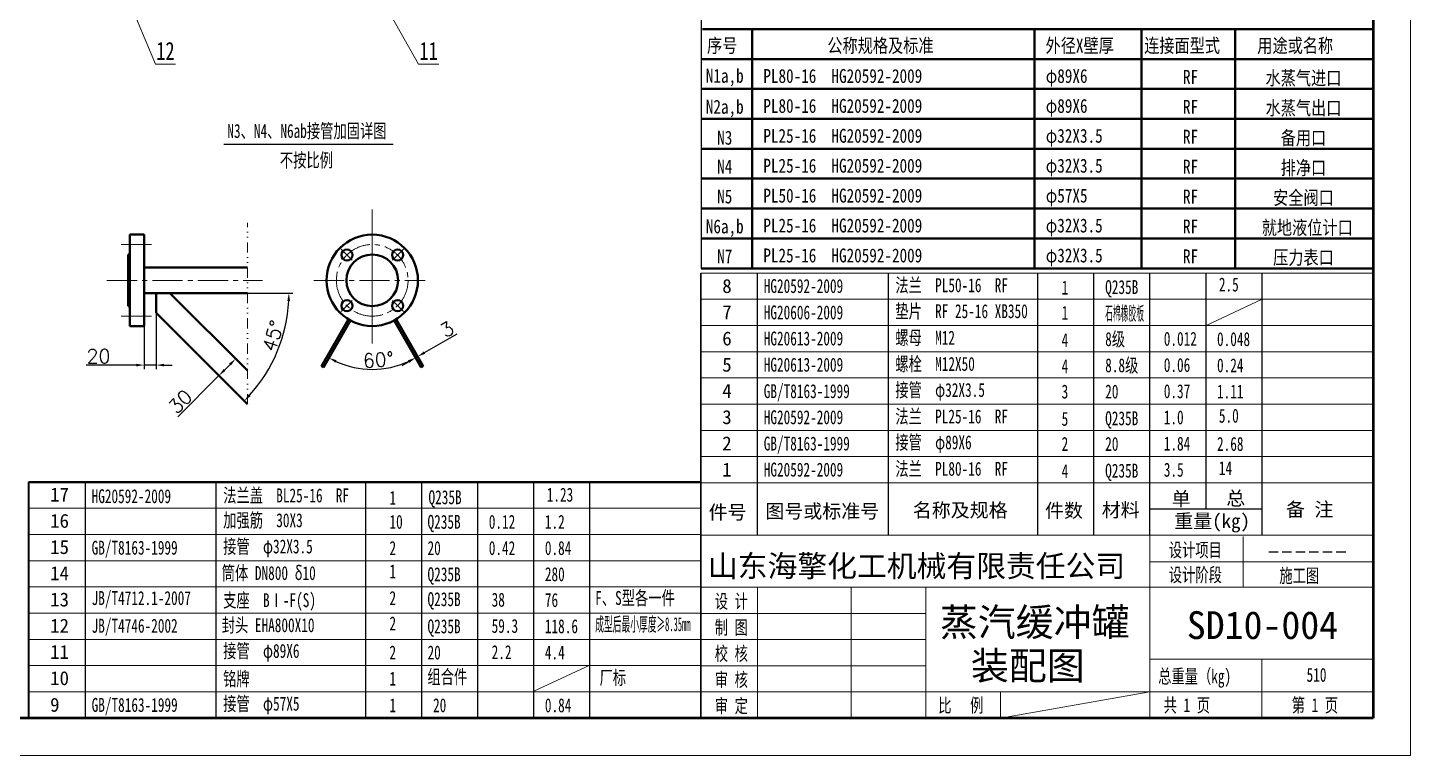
# Model space of a CAD drawing. Header units: millimetres. Extents: x 31396 to 1804389, y -22328 to 1387.
# Drawn here: x 1800908 to 1804389, y -22328 to -20497 of the extents above; entities that cross this region are included whole.
import ezdxf
from ezdxf.enums import TextEntityAlignment as Align

# ---------------------------------------------------------------- set-up
doc = ezdxf.new("R2010")
doc.units = ezdxf.units.MM
doc.linetypes.add('CENTER2', pattern=[28.575, 19.05, -3.175, 3.175, -3.175])
doc.linetypes.add('DIVIDE', pattern=[31.75, 12.7, -6.35, 0, -6.35, 0, -6.35])
doc.layers.get('Defpoints').update_dxf_attribs({"lineweight": 18})
doc.layers.add('TITLE', color=12, linetype='Continuous')
doc.styles.add('H1', font='', dxfattribs={"height": 45})
doc.styles.add('HZ0', font='TXT', dxfattribs={"width": 0.7, "bigfont": 'HZTXT0'})
doc.styles.get("Standard").update_dxf_attribs({"font": 'txt', "bigfont": 'gbcbig.shx'})
doc.styles.get('H1').set_extended_font_data('SimSun')
doc.dimstyles.new('35基本式样', dxfattribs={"dimtxt": 40, "dimasz": 40, "dimexe": 10, "dimexo": 0, "dimgap": 5, "dimtad": 1, "dimdec": 0, "dimdsep": 46, "dimtxsty": 'Standard', "dimcen": 0, "dimclrd": 1, "dimclre": 1, "dimclrt": 1, "dimadec": 0, "dimazin": 0, "dimtfac": 1, "dimtdec": 0, "dimtmove": 0, "dimatfit": 3, "dimfxl": 10, "dimarcsym": 0})

# ---------------------------------------------------------------- blocks, each defined once
blk = doc.blocks.new('*D153')
at = {"color": 1, "lineweight": -2, "transparency": 16777216}
for p, q in [((1801201.7, -21190.2), (1801201.7, -21356)), ((1801231.7, -21190.2), (1801231.7, -21356)), ((1801181.7, -21346), (1801055.5, -21346)), ((1801231.7, -21346), (1801201.7, -21346)), ((1801251.7, -21346), (1801271.7, -21346))]:
    blk.add_line(p, q, dxfattribs=at)
at = {"color": 1, "lineweight": 20, "transparency": 16777216}
for points in [[(1801181.7, -21342.7), (1801181.7, -21349.4), (1801201.7, -21346)], [(1801251.7, -21342.7), (1801251.7, -21349.4), (1801231.7, -21346)]]:
    blk.add_solid(points, dxfattribs=at)
at = {"layer": 'Defpoints', "color": 0, "lineweight": 20, "transparency": 16777216}
for p in [(1801201.7, -21190.2), (1801231.7, -21190.2), (1801231.7, -21346)]:
    blk.add_point(p, dxfattribs=at)
at = {"color": 1, "lineweight": 20, "transparency": 16777216, "insert": (1801086.7, -21323.5), "char_height": 35, "attachment_point": 5}
blk.add_mtext('20', dxfattribs=at)
blk = doc.blocks.new('*D154')
at = {"color": 1, "lineweight": -2, "transparency": 16777216}
for p, q in [((1801432, -21330.2), (1801439.1, -21337.3)), ((1801417.9, -21344.3), (1801403.7, -21358.5)), ((1801389.6, -21372.6), (1801286.2, -21476)), ((1801389.6, -21372.6), (1801396.7, -21379.7))]:
    blk.add_line(p, q, dxfattribs=at)
at = {"color": 1, "lineweight": 20, "transparency": 16777216}
for points in [[(1801415.5, -21342), (1801420.2, -21346.7), (1801432, -21330.2)], [(1801401.4, -21356.1), (1801406.1, -21360.8), (1801389.6, -21372.6)]]:
    blk.add_solid(points, dxfattribs=at)
at = {"layer": 'Defpoints', "color": 0, "lineweight": 20, "transparency": 16777216}
for p in [(1801432, -21330.2), (1801432, -21330.2), (1801389.6, -21372.6)]:
    blk.add_point(p, dxfattribs=at)
at = {"color": 1, "lineweight": 20, "transparency": 16777216, "insert": (1801292.4, -21438), "char_height": 35, "attachment_point": 5, "rotation": 45}
blk.add_mtext('30', dxfattribs=at)
blk = doc.blocks.new('*D155')
at = {"color": 1, "lineweight": -2, "transparency": 16777216}
blk.add_line((1801461.7, -21164.7), (1801575.9, -21164.7), dxfattribs=at)
blk.add_arc((1801181.7, -21164.7), 384.2, 317.9832, 357.0168, dxfattribs=at)
at = {"color": 1, "lineweight": 20, "transparency": 16777216}
for points in [[(1801562, -21184.6), (1801568.7, -21184.8), (1801565.9, -21164.7)], [(1801469.5, -21424.2), (1801464.7, -21419.6), (1801453.4, -21436.4)]]:
    blk.add_solid(points, dxfattribs=at)
at = {"layer": 'Defpoints', "color": 0, "lineweight": 20, "transparency": 16777216}
for p in [(1801201.7, -21164.7), (1801461.7, -21164.7), (1801231.7, -21214.7), (1801514.4, -21356.8), (1801461.7, -21444.7)]:
    blk.add_point(p, dxfattribs=at)
at = {"color": 1, "lineweight": 20, "transparency": 16777216, "insert": (1801525.8, -21272.8), "char_height": 35, "attachment_point": 5, "rotation": 72.5661}
blk.add_mtext('45°', dxfattribs=at)
blk = doc.blocks.new('*D156')
at = {"color": 1, "lineweight": -2, "transparency": 16777216}
blk.add_arc((1801775.7, -21138.7), 218.1, 245.2556, 294.7444, dxfattribs=at)
at = {"color": 1, "lineweight": 20, "transparency": 16777216}
for points in [[(1801682.9, -21339.8), (1801686, -21333.9), (1801666.7, -21327.6)], [(1801865.5, -21333.9), (1801868.6, -21339.8), (1801884.8, -21327.6)]]:
    blk.add_solid(points, dxfattribs=at)
at = {"layer": 'Defpoints', "color": 0, "lineweight": 20, "transparency": 16777216}
for p in [(1801720.9, -21233.8), (1801830.6, -21233.8), (1801652.7, -21351.9), (1801737.9, -21353.5), (1801898.8, -21351.9)]:
    blk.add_point(p, dxfattribs=at)
at = {"color": 1, "lineweight": 20, "transparency": 16777216, "insert": (1801791, -21332.8), "char_height": 35, "attachment_point": 5, "rotation": 4.4963}
blk.add_mtext('60°', dxfattribs=at)
blk = doc.blocks.new('*D159')
at = {"color": 1, "lineweight": -2, "transparency": 16777216}
for p, q in [((1801907.3, -21314.6), (1801989.6, -21267.1)), ((1801884.8, -21327.6), (1801879.8, -21319)), ((1801884.8, -21327.6), (1801890, -21324.6)), ((1801890, -21324.6), (1801885, -21316)), ((1801867.5, -21337.6), (1801850.2, -21347.6))]:
    blk.add_line(p, q, dxfattribs=at)
at = {"color": 1, "lineweight": 20, "transparency": 16777216}
for points in [[(1801865.8, -21334.7), (1801869.1, -21340.5), (1801884.8, -21327.6)], [(1801905.7, -21311.7), (1801909, -21317.5), (1801890, -21324.6)]]:
    blk.add_solid(points, dxfattribs=at)
at = {"layer": 'Defpoints', "color": 0, "lineweight": 20, "transparency": 16777216}
for p in [(1801884.8, -21327.6), (1801890, -21324.6), (1801890, -21324.6)]:
    blk.add_point(p, dxfattribs=at)
at = {"color": 1, "lineweight": 20, "transparency": 16777216, "insert": (1801963.9, -21256), "char_height": 35, "attachment_point": 5, "rotation": 30}
blk.add_mtext('3', dxfattribs=at)

msp = doc.modelspace()

# ---------------------------------------------------------------- linework, layer by layer
at = {"color": 1, "lineweight": 20}
for p, q in [((1801542.8, -19973.4), (1801892.5, -20588.5)), ((1801010.1, -20060.6), (1801229.8, -20588.5)), ((1801229.8, -20588.5), (1801280.3, -20588.5)), ((1801892.5, -20588.5), (1801943, -20588.5)), ((1801775.7, -20954.8), (1801775.7, -21291.7)), ((1803874.6, -21246.3), (1804015.7, -21180.3)), ((1802182.6, -22167.1), (1802323.8, -22101.3))]:
    msp.add_line(p, q, dxfattribs=at)
at = {"color": 1, "lineweight": 40}
for p, q in [((1804297.9, -20500.3), (1802606.9, -20500.3)), ((1802731.7, -20500.3), (1802731.7, -21102.6)), ((1803442.7, -20500.3), (1803442.7, -21102.6)), ((1803712.6, -20500.3), (1803712.6, -21102.6)), ((1803948.1, -20500.3), (1803948.1, -21102.6)), ((1804297.9, -20575.6), (1802604, -20575.6)), ((1804297.9, -20650.8), (1802604, -20650.8)), ((1804297.9, -20726.1), (1802604, -20726.1)), ((1802731.7, -20726.1), (1802731.7, -21027.3)), ((1804297.9, -20801.4), (1802604, -20801.4)), ((1804297.9, -20876.7), (1802604, -20876.7)), ((1804297.9, -20876.7), (1802604, -20876.7)), ((1804297.9, -20952), (1802604, -20952)), ((1804297.9, -20952), (1802604, -20952)), ((1804297.9, -21027.3), (1802604, -21027.3)), ((1804297.9, -21102.6), (1802604, -21102.6))]:
    msp.add_line(p, q, dxfattribs=at)
at = {"color": 1, "linetype": 'DIVIDE', "lineweight": 20, "ltscale": 2}
msp.add_line((1801461.7, -21444.7), (1801461.7, -20987.9), dxfattribs=at)
at = {"lineweight": 40}
for p, q in [((1801165.7, -21132.7), (1801165.7, -21017.7)), ((1801201.7, -21017.7), (1801165.7, -21017.7)), ((1801201.7, -21017.7), (1801201.7, -21132.7)), ((1801161.7, -21132.7), (1801161.7, -21067.7)), ((1801165.7, -21067.7), (1801161.7, -21067.7)), ((1801461.7, -21100.7), (1801201.7, -21100.7)), ((1801161.7, -21132.7), (1801161.7, -21197.7)), ((1801165.7, -21132.7), (1801165.7, -21247.7)), ((1801201.7, -21247.7), (1801201.7, -21132.7)), ((1801461.7, -21164.7), (1801201.7, -21164.7)), ((1801231.7, -21214.7), (1801231.7, -21164.7)), ((1801461.7, -21359.9), (1801266.6, -21164.7)), ((1801165.7, -21197.7), (1801161.7, -21197.7)), ((1801461.7, -21444.7), (1801231.7, -21214.7)), ((1801715.7, -21230.8), (1801647.6, -21348.7)), ((1801835.8, -21230.8), (1801903.9, -21348.7)), ((1801201.7, -21247.7), (1801165.7, -21247.7)), ((1801720.9, -21233.8), (1801652.7, -21351.9)), ((1801830.6, -21233.8), (1801898.8, -21351.9)), ((1801647.6, -21348.7), (1801652.7, -21351.9)), ((1801903.9, -21348.7), (1801898.8, -21351.9))]:
    msp.add_line(p, q, dxfattribs=at)
at = {"color": 1, "linetype": 'CENTER2', "lineweight": 20, "ltscale": 4}
for p, q in [((1801143.5, -21042.5), (1801222.1, -21042.5)), ((1801724.9, -21081.9), (1801697.2, -21054.2)), ((1801826.6, -21081.9), (1801854.3, -21054.2)), ((1801107.9, -21132.7), (1801499.1, -21132.7)), ((1801629, -21132.7), (1801908.6, -21132.7)), ((1801724.9, -21183.6), (1801697.2, -21211.3)), ((1801826.6, -21183.6), (1801854.3, -21211.3)), ((1801143.5, -21222.9), (1801222.1, -21222.9))]:
    msp.add_line(p, q, dxfattribs=at)
at = {"lineweight": 40}
for centre, radius in [((1801775.7, -21132.7), 115), ((1801712, -21068.9), 14), ((1801839.5, -21068.9), 14), ((1801775.7, -21132.7), 65), ((1801712, -21196.5), 14), ((1801839.5, -21196.5), 14)]:
    msp.add_circle(centre, radius, dxfattribs=at)
at = {"color": 1, "linetype": 'CENTER2', "lineweight": 20, "ltscale": 4}
msp.add_circle((1801775.7, -21132.7), 90.2, dxfattribs=at)
at = {"layer": 'TITLE', "color": 1, "lineweight": 13}
for p, q in [((1804389, -18380.3), (1804389, -22328.3)), ((1804295, -21114.3), (1802603, -21114.3)), ((1804295, -21180.3), (1802603, -21180.3)), ((1804295, -21246.3), (1802603, -21246.3)), ((1804295, -21246.3), (1802603, -21246.3)), ((1804295, -21312.3), (1802603, -21312.3)), ((1804295, -21378.3), (1802603, -21378.3)), ((1804295, -21444.3), (1802603, -21444.3)), ((1804295, -21510.3), (1802603, -21510.3)), ((1804295, -21576.3), (1802603, -21576.3)), ((1802603, -21639.3), (1800911, -21639.3)), ((1802603, -21640.9), (1800911, -21640.9)), ((1802603, -21640.9), (1800911, -21640.9)), ((1802603, -21642.1), (1800911, -21642.1)), ((1804295, -21642.1), (1802603, -21642.1)), ((1802603, -21706.5), (1800911, -21706.5)), ((1802603, -21772.5), (1800911, -21772.5)), ((1802603, -21772.5), (1800911, -21772.5)), ((1804295, -21773.7), (1802603, -21773.7)), ((1803733.2, -22235.9), (1803733.2, -21773.7)), ((1803968.1, -21905.3), (1803968.1, -21777.7)), ((1802603, -21838.5), (1800911, -21838.5)), ((1802603, -21838.5), (1800911, -21838.5)), ((1803733.2, -21841.2), (1804295.3, -21841.2)), ((1802603, -21904.5), (1800911, -21904.5)), ((1804295, -21905.3), (1802605.6, -21905.3)), ((1802745.6, -22234.3), (1802745.6, -21905.3)), ((1802981.6, -22234.3), (1802981.6, -21905.3)), ((1803169.6, -22234.3), (1803169.6, -21905.3)), ((1803733.2, -21905.3), (1804295.3, -21905.3)), ((1802603, -21970.5), (1800911, -21970.5)), ((1803169.6, -21971.1), (1802605.6, -21971.1)), ((1802603, -22036.5), (1800911, -22036.5)), ((1803169.6, -22036.9), (1802605.6, -22036.9)), ((1803733.2, -22086), (1804295, -22086)), ((1804015.1, -22235.9), (1804015.1, -22086)), ((1802603, -22102.5), (1800911, -22102.5)), ((1803169.6, -22102.7), (1802605.6, -22102.7)), ((1802603, -22168.5), (1800911, -22168.5)), ((1804295, -22168.5), (1802605.6, -22168.5)), ((1803733.2, -22168.5), (1803357.5, -22234.3)), ((1803357.5, -22234.3), (1803357.5, -22168.5)), ((1802603, -22234.3), (1800911, -22234.3)), ((1804389, -22328.3), (1798805.4, -22328.3))]:
    msp.add_line(p, q, dxfattribs=at)
at = {"layer": 'TITLE', "color": 1}
for p, q in [((1802604, -18482.4), (1802604, -21102.6)), ((1801402.1, -20789.6), (1801828.8, -20789.6)), ((1802745.6, -21773.7), (1802745.6, -21114.3)), ((1803074.9, -21773.7), (1803074.9, -21114.3)), ((1803451.2, -21773.7), (1803451.2, -21114.3)), ((1803592.3, -21773.7), (1803592.3, -21114.3)), ((1803733.5, -21773.7), (1803733.5, -21114.3)), ((1803874.6, -21707.9), (1803874.6, -21114.3)), ((1804015.7, -21773.7), (1804015.7, -21114.3)), ((1801053.6, -22234.3), (1801053.6, -21639.3)), ((1801382.9, -22234.3), (1801382.9, -21639.3)), ((1801759.2, -22234.3), (1801759.2, -21639.3)), ((1801900.4, -22234.3), (1801900.4, -21639.3)), ((1802041.5, -22234.3), (1802041.5, -21639.3)), ((1802182.6, -22234.3), (1802182.6, -21639.3)), ((1802323.8, -22234.3), (1802323.8, -21639.3)), ((1803733.5, -21707.9), (1804015.7, -21707.9))]:
    msp.add_line(p, q, dxfattribs=at)
at = {"layer": 'TITLE', "color": 1, "lineweight": 50}
for p, q in [((1804295, -18474.3), (1804295, -22234.3)), ((1804295, -22234.3), (1799040.4, -22234.3))]:
    msp.add_line(p, q, dxfattribs=at)
at = {"layer": 'TITLE', "color": 1, "const_width": 4.7}
for points in [[(1802603, -22234.3), (1802603, -21114.3)], [(1800911, -22234.3), (1800911, -21639.3)]]:
    msp.add_lwpolyline(points, dxfattribs=at)

# ---------------------------------------------------------------- texts
at = {"color": 1, "lineweight": 40, "style": 'H1'}
for s, height, width, p in [('12', 45.5, 0.75, (1801255, -20578)), ('11', 45.5, 0.75, (1801917.7, -20578)), ('N1a,b', 35, 0.8, (1802663.1, -20635.3)), ('水蒸气进口', 35, 0.8, (1804119.9, -20640.9)), ('N2a,b', 35, 0.8, (1802663.1, -20713.3)), ('水蒸气出口', 35, 0.8, (1804119.9, -20716.2)), ('N3', 35, 0.8, (1802663.1, -20791.2)), ('备用口', 35, 0.8, (1804119.9, -20791.5)), ('N4', 35, 0.8, (1802663.1, -20863.9)), ('排净口', 35, 0.8, (1804119.9, -20866.8)), ('N5', 35, 0.8, (1802663.1, -20939.1)), ('安全阀口', 35, 0.8, (1804119.9, -20942.1)), ('N6a,b', 35, 0.8, (1802663.1, -21014.4)), (' 就地液位计口', 35, 0.8, (1804119.9, -21017.4)), ('N7', 35, 0.8, (1802663.1, -21089.7)), ('压力表口', 35, 0.8, (1804119.9, -21092.7))]:
    msp.add_text(s, height=height, dxfattribs=dict(at, width=width)).set_placement(p, align=Align.CENTER)
at = {"color": 1, "lineweight": 40, "style": 'H1', "width": 0.8}
for s, p in [('序号', (1802618.6, -20559.3)), ('公称规格及标准', (1802921.4, -20559.3)), ('外径X壁厚', (1803470.8, -20559.3)), ('连接面型式', (1803719, -20559.3)), ('用途或名称', (1804003.7, -20559.3)), ('PL80-16  HG20592-2009', (1802760.3, -20635.8)), ('φ89X6', (1803471.2, -20635.8)), ('RF', (1803816.7, -20638.2)), ('PL80-16  HG20592-2009', (1802760.3, -20711.1)), ('φ89X6', (1803471.2, -20711.1)), ('RF', (1803816.7, -20713.5)), ('PL25-16  HG20592-2009', (1802760.3, -20786.4)), ('φ32X3.5', (1803471.2, -20786.4)), ('RF', (1803816.7, -20788.7)), ('PL25-16  HG20592-2009', (1802760.3, -20861.6)), ('φ32X3.5', (1803471.2, -20861.6)), ('RF', (1803816.7, -20864)), ('PL50-16  HG20592-2009', (1802760.3, -20936.9)), ('φ57X5', (1803471.2, -20936.9)), ('RF', (1803816.7, -20939.3)), ('PL25-16  HG20592-2009', (1802760.3, -21012.2)), ('φ32X3.5', (1803471.2, -21012.2)), ('RF', (1803816.7, -21014.6)), ('PL25-16  HG20592-2009', (1802760.3, -21087.5)), ('φ32X3.5', (1803471.2, -21087.5)), ('RF', (1803816.7, -21089.9))]:
    msp.add_text(s, height=35, dxfattribs=at).set_placement(p)
at = {"layer": 'TITLE', "color": 1, "style": 'H1'}
for s, width, p in [('N3、N4、N6ab接管加固详图', 0.7, (1801411, -20774.1)), ('不按比例', 0.7, (1801543.2, -20847.7)), ('法兰  PL50-16  RF ', 0.7, (1803092.5, -21162.5)), ('2.5', 0.7, (1803907, -21160.7)), ('HG20592-2009', 0.7, (1802761.3, -21164.5)), ('1', 0.7, (1803511.1, -21168.5)), ('Q235B', 0.7, (1803620.8, -21167.1)), ('HG20606-2009', 0.7, (1802761.3, -21230.9)), ('垫片  RF 25-16 XB350 ', 0.7, (1803092.5, -21227.8)), ('石棉橡胶板', 0.4, (1803620.8, -21233.1)), ('1', 0.7, (1803511.1, -21231.8)), ('HG20613-2009', 0.7, (1802761.3, -21296.5)), ('螺母  M12', 0.7, (1803092.5, -21294.5)), ('4', 0.7, (1803511.1, -21300.5)), ('8级', 0.7, (1803620.8, -21298.1)), ('0.012', 0.7, (1803768.3, -21297.3)), ('0.048', 0.7, (1803902.3, -21298.1)), ('HG20613-2009', 0.7, (1802761.3, -21362.5)), ('螺栓  M12X50', 0.7, (1803092.5, -21360.5)), ('4', 0.7, (1803511.1, -21366.5)), ('8.8级', 0.7, (1803620.8, -21364.1)), ('0.06', 0.7, (1803768.3, -21363.3)), ('0.24', 0.7, (1803902.3, -21364.1)), ('GB/T8163-1999', 0.7, (1802761.3, -21429.2)), ('接管  φ32X3.5', 0.7, (1803092.5, -21426.1)), ('3', 0.7, (1803511.1, -21430.1)), ('20', 0.7, (1803620.8, -21430.1)), ('0.37', 0.7, (1803768.3, -21429.3)), ('1.11', 0.7, (1803902.3, -21430.1)), ('HG20592-2009', 0.7, (1802761.3, -21494.8)), ('法兰  PL25-16  RF ', 0.7, (1803092.5, -21492.8)), ('5', 0.7, (1803511.1, -21498.8)), ('Q235B', 0.7, (1803620.8, -21497.4)), ('1.0', 0.7, (1803768.3, -21495.1)), ('5.0', 0.7, (1803907, -21491)), ('GB/T8163-1999', 0.7, (1802761.3, -21561)), ('接管  φ89X6', 0.7, (1803092.5, -21557.9)), ('2', 0.7, (1803511.1, -21561.9)), ('20', 0.7, (1803620.8, -21561.9)), ('1.84', 0.7, (1803768.3, -21561.1)), ('2.68', 0.7, (1803902.3, -21561.9)), ('HG20592-2009', 0.7, (1802761.3, -21626.6)), ('法兰  PL80-16  RF ', 0.7, (1803092.5, -21624.6)), ('4', 0.7, (1803511.1, -21630.6)), ('Q235B', 0.7, (1803620.8, -21629.2)), ('3.5', 0.7, (1803768.3, -21626.9)), ('14', 0.7, (1803907, -21622.8)), ('HG20592-2009', 0.7, (1801069.3, -21693.5)), ('法兰盖  BL25-16  RF ', 0.7, (1801400.5, -21691.5)), ('1', 0.7, (1801819.1, -21697.5)), ('Q235B', 0.7, (1801917.4, -21696.1)), ('1.23', 0.7, (1802215, -21689.7)), ('加强筋  30X3', 0.7, (1801400.5, -21754)), ('10', 0.7, (1801819.1, -21758)), ('Q235B', 0.7, (1801914.9, -21758)), ('0.12', 0.7, (1802069.1, -21758)), ('1.2', 0.7, (1802210.3, -21758)), ('GB/T8163-1999', 0.7, (1801069.3, -21823.1)), ('接管  φ32X3.5', 0.7, (1801400.5, -21820)), ('设计项目', 0.7, (1803781, -21828.9)), ('2', 0.7, (1801819.1, -21824)), ('20', 0.7, (1801914.9, -21824)), ('0.42', 0.7, (1802069.1, -21824)), ('0.84', 0.7, (1802210.3, -21824)), ('筒体 DN800 δ10', 0.7, (1801396.9, -21887)), ('1', 0.7, (1801819.1, -21882.7)), ('Q235B', 0.7, (1801914.9, -21890)), ('280', 0.7, (1802210.3, -21889.8)), ('设计阶段', 0.7, (1803781, -21891.4)), ('施工图', 0.7, (1804059.3, -21893.5)), ('JB/T4712.1-2007', 0.7, (1801069.3, -21949.9)), ('支座  BⅠ-F(S)', 0.7, (1801400.5, -21955.3)), ('2', 0.7, (1801819.1, -21949.9)), ('Q235B', 0.7, (1801914.9, -21952.8)), ('38', 0.7, (1802076.3, -21954.1)), ('76', 0.7, (1802210.3, -21954.9)), ('F、S型各一件', 0.7, (1802337, -21949.7)), ('JB/T4746-2002', 0.7, (1801069.3, -22019.6)), ('封头 EHA800X10', 0.7, (1801396.9, -22018.1)), ('2', 0.7, (1801819.1, -22013.8)), ('Q235B', 0.7, (1801914.9, -22021.1)), ('59.3', 0.7, (1802076.3, -22020.1)), ('118.6', 0.7, (1802210.3, -22020.9)), ('成型后最小厚度≥8.35mm', 0.45, (1802337, -22015.7)), ('接管  φ89X6', 0.7, (1801400.5, -22082.9)), ('2', 0.7, (1801819.1, -22086.9)), ('20', 0.7, (1801914.9, -22086.9)), ('2.2', 0.7, (1802076.3, -22086.1)), ('4.4', 0.7, (1802210.3, -22086.9)), ('铭牌', 0.7, (1801400.2, -22153.1)), ('1', 0.7, (1801819.1, -22152.7)), ('组合件', 0.7, (1801914.6, -22148.1)), ('厂标', 0.7, (1802347.9, -22150)), ('总重量（kg)', 0.7, (1803754.2, -22146.7)), ('510', 0.7, (1804127.8, -22143.1)), ('GB/T8163-1999', 0.7, (1801069.3, -22218.9)), ('接管  φ57X5', 0.7, (1801400.5, -22215.8)), ('1', 0.7, (1801819.1, -22219.8)), ('20', 0.7, (1801928.8, -22219.8)), ('0.84', 0.7, (1802210.3, -22219.8)), ('比', 0.7, (1803200.5, -22220.1)), ('例', 0.7, (1803280.7, -22219.8)), ('共 1 页', 0.7, (1803767.9, -22219.4)), ('第 1 页', 0.7, (1804090.3, -22219.4))]:
    msp.add_text(s, height=35, dxfattribs=dict(at, width=width)).set_placement(p)
for s, height, p in [('8', 35, (1802656.8, -21164.5)), ('7', 35, (1802656.8, -21230.5)), ('6', 35, (1802656.8, -21296.5)), ('5', 35, (1802656.8, -21362.5)), ('4', 35, (1802656.8, -21428.5)), ('3', 35, (1802656.8, -21494.5)), ('2', 35, (1802656.8, -21560.5)), ('1', 35, (1802656.8, -21626.5)), ('17', 35, (1800964.8, -21689.5)), ('单', 35, (1803787.8, -21700)), ('总', 35, (1803925.6, -21698.8)), ('件号', 35, (1802622.6, -21733.8)), ('图号或标准号', 35, (1802765.4, -21731.2)), ('名称及规格', 35, (1803136.5, -21728.7)), ('件数', 35, (1803469.4, -21729.6)), ('材料', 35, (1803612.1, -21728.3)), ('重量(kg)', 35, (1803794.6, -21755.9)), ('备 注', 35, (1804076, -21726.7)), ('16', 35, (1800964.8, -21755.5)), ('15', 35, (1800964.8, -21821.5)), ('14', 35, (1800964.8, -21887.5)), ('13', 35, (1800964.8, -21953.5)), ('12', 35, (1800964.8, -22019.5)), ('SD10-004', 70, (1803826.3, -22035.5)), ('11', 35, (1800964.8, -22085.5)), ('10', 35, (1800964.8, -22151.5)), ('9', 35, (1800964.8, -22218.5))]:
    msp.add_text(s, height=height, dxfattribs=at).set_placement(p)
at = {"layer": 'TITLE', "color": 1, "lineweight": 13}
for s, height, style, p in [('山东海擎化工机械有限责任公司', 55, 'H1', (1802620.8, -21879.2)), ('------', 30.53, 'HZ0', (1804027.3, -21828.9)), ('蒸汽缓冲罐', 70, 'H1', (1803204.6, -22028)), ('装配图', 70, 'H1', (1803282.7, -22137.6))]:
    msp.add_text(s, height=height, dxfattribs=dict(at, style=style)).set_placement(p)
at = {"layer": 'TITLE', "color": 1, "style": 'H1', "width": 0.7}
for s, p in [('设 计', (1802679.7, -21958)), ('制 图', (1802679.7, -22023.8)), ('校 核', (1802679.7, -22089.6)), ('审 核', (1802679.7, -22155.4)), ('审 定', (1802679.7, -22221.2))]:
    msp.add_text(s, height=35, dxfattribs=at).set_placement(p, align=Align.CENTER)

# ---------------------------------------------------------------- dimensions: what is measured, and where the dimension line sits
at = {"lineweight": 20}
dim = msp.add_linear_dim(base=(1801231.7, -21346), p1=(1801201.7, -21190.2), p2=(1801231.7, -21190.2), text='20', dimstyle='35基本式样', override={"dimtxt": 35, "dimasz": 20}, dxfattribs=at)
dim.commit()
dim.dimension.update_dxf_attribs({"geometry": '*D153', "text_midpoint": (1801086.7, -21346), "dimtype": 160})
for base, line1, line2, picture, middle in [((1801514.4, -21356.8), ((1801461.7, -21164.7), (1801201.7, -21164.7)), ((1801461.7, -21444.7), (1801231.7, -21214.7)), '*D155', (1801548.2, -21279.8)), ((1801737.9, -21353.5), ((1801830.6, -21233.8), (1801898.8, -21351.9)), ((1801720.9, -21233.8), (1801652.7, -21351.9)), '*D156', (1801792.8, -21356.2))]:
    dim = msp.add_angular_dim_2l(base=base, line1=line1, line2=line2, dimstyle='35基本式样', override={"dimtxt": 35, "dimasz": 20}, dxfattribs=at)
    dim.commit()
    dim.dimension.update_dxf_attribs({"geometry": picture, "text_midpoint": middle, "dimtype": 162})
for base, p1, p2, angle, text, picture, middle in [((1801890, -21324.6), (1801884.8, -21327.6), (1801890, -21324.6), 30, '3', '*D159', (1801975.2, -21275.5)), ((1801432, -21330.2), (1801389.6, -21372.6), (1801432, -21330.2), 45, '30', '*D154', (1801308.3, -21453.9))]:
    dim = msp.add_linear_dim(base=base, p1=p1, p2=p2, angle=angle, text=text, dimstyle='35基本式样', override={"dimtxt": 35, "dimasz": 20}, dxfattribs=at)
    dim.commit()
    dim.dimension.update_dxf_attribs({"geometry": picture, "text_midpoint": middle, "dimtype": 161})

doc.saveas('drawing.dxf')
